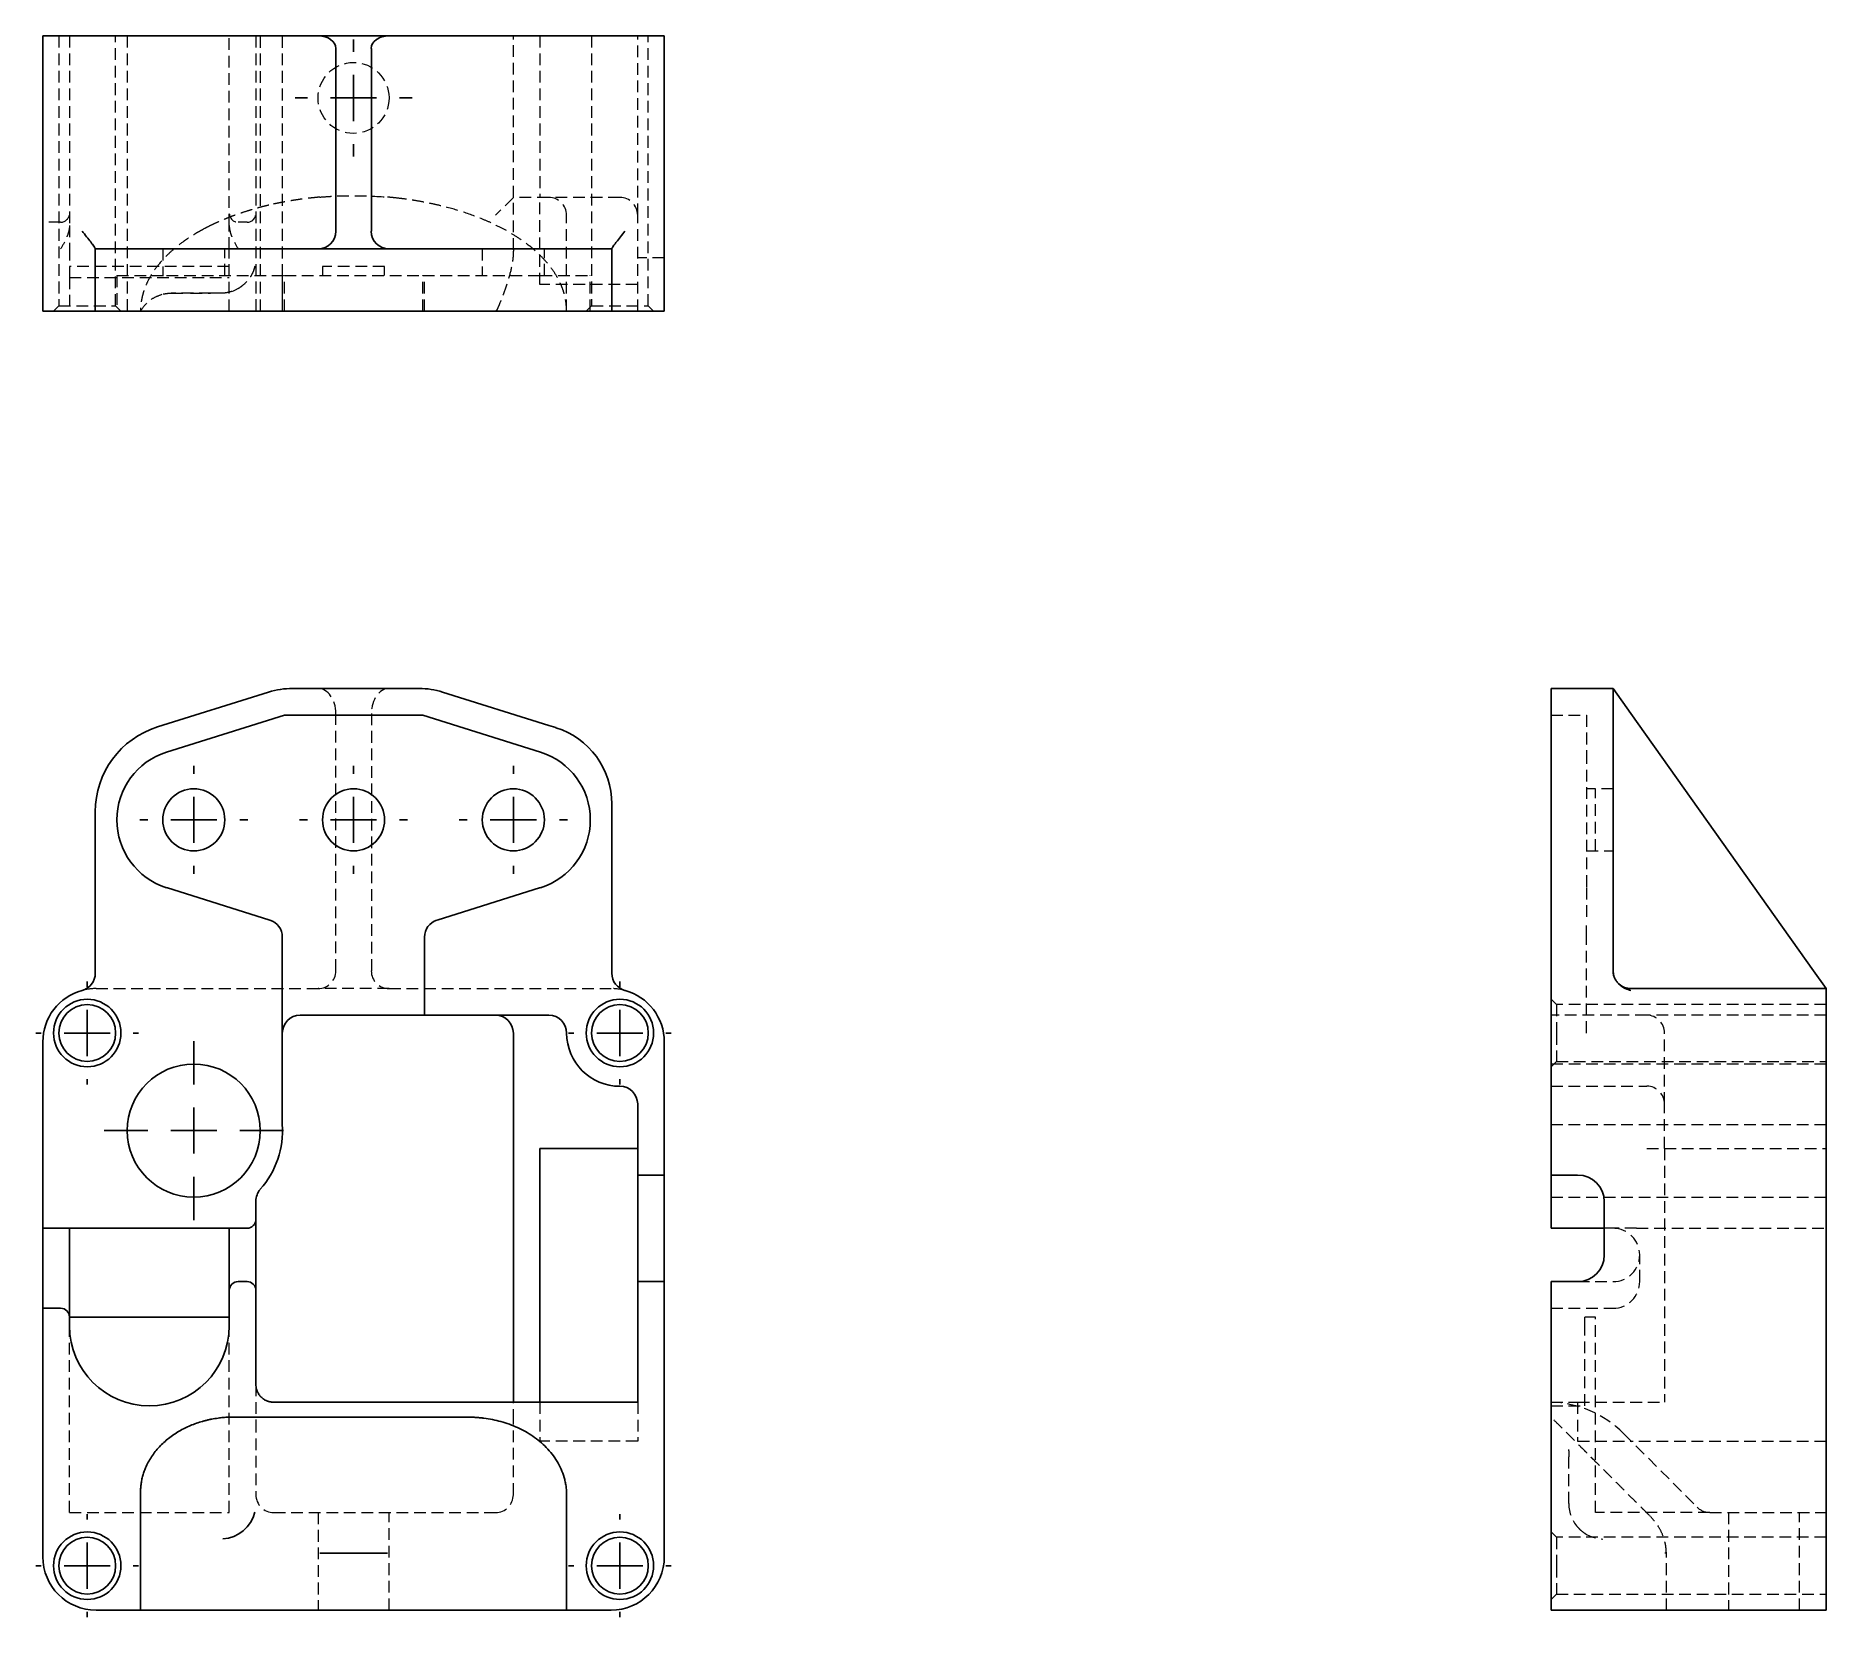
# Model space of a CAD drawing. Header units: millimetres. Extents: x 49 to 243, y 6 to 178.
import ezdxf

# ---------------------------------------------------------------- set-up
doc = ezdxf.new("R2010")
doc.units = ezdxf.units.MM
doc.linetypes.add('HIDDEN', pattern=[1.905, 1.27, -0.635])
doc.layers.add('10', color=7, linetype='Continuous')

# ---------------------------------------------------------------- blocks, each defined once
blk = doc.blocks.new('SW_CENTERMARKSYMBOL_0')
at = {"layer": '10', "color": 0}
for p, q in [((0, 5), (0, 9.72)), ((0, 0), (0, 2.5)), ((-5, 0), (-9.72, 0)), ((0, 0), (-2.5, 0)), ((0, 0), (0, -2.5)), ((0, 0), (2.5, 0)), ((5, 0), (9.72, 0)), ((0, -5), (0, -9.72))]:
    blk.add_line(p, q, dxfattribs=at)
blk = doc.blocks.new('SW_CENTERMARKSYMBOL_1')
at = {"layer": '10', "color": 0}
for p, q in [((0, 5), (0, 5.87)), ((0, 0), (0, 2.5)), ((-5, 0), (-5.87, 0)), ((0, 0), (-2.5, 0)), ((0, 0), (0, -2.5)), ((0, 0), (2.5, 0)), ((5, 0), (5.87, 0)), ((0, -5), (0, -5.87))]:
    blk.add_line(p, q, dxfattribs=at)
blk = doc.blocks.new('SW_CENTERMARKSYMBOL_2')
at = {"layer": '10', "color": 0}
for p, q in [((0, 5), (0, 5.87)), ((0, 0), (0, 2.5)), ((-5, 0), (-5.87, 0)), ((0, 0), (-2.5, 0)), ((0, 0), (0, -2.5)), ((0, 0), (2.5, 0)), ((5, 0), (5.87, 0)), ((0, -5), (0, -5.87))]:
    blk.add_line(p, q, dxfattribs=at)
blk = doc.blocks.new('SW_CENTERMARKSYMBOL_3')
at = {"layer": '10', "color": 0}
for p, q in [((0, 5), (0, 5.87)), ((0, 0), (0, 2.5)), ((-5, 0), (-5.87, 0)), ((0, 0), (-2.5, 0)), ((0, 0), (0, -2.5)), ((0, 0), (2.5, 0)), ((5, 0), (5.87, 0)), ((0, -5), (0, -5.87))]:
    blk.add_line(p, q, dxfattribs=at)
blk = doc.blocks.new('SW_CENTERMARKSYMBOL_4')
at = {"layer": '10', "color": 0}
for p, q in [((0, 5), (0, 5.58)), ((0, 0), (0, 2.5)), ((-5, 0), (-5.58, 0)), ((0, 0), (-2.5, 0)), ((0, 0), (0, -2.5)), ((0, 0), (2.5, 0)), ((5, 0), (5.58, 0)), ((0, -5), (0, -5.58))]:
    blk.add_line(p, q, dxfattribs=at)
blk = doc.blocks.new('SW_CENTERMARKSYMBOL_5')
at = {"layer": '10', "color": 0}
for p, q in [((0, 5), (0, 5.58)), ((0, 0), (0, 2.5)), ((-5, 0), (-5.58, 0)), ((0, 0), (-2.5, 0)), ((0, 0), (0, -2.5)), ((0, 0), (2.5, 0)), ((5, 0), (5.58, 0)), ((0, -5), (0, -5.58))]:
    blk.add_line(p, q, dxfattribs=at)
blk = doc.blocks.new('SW_CENTERMARKSYMBOL_6')
at = {"layer": '10', "color": 0}
for p, q in [((0, 5), (0, 5.58)), ((0, 0), (0, 2.5)), ((-5, 0), (-5.58, 0)), ((0, 0), (-2.5, 0)), ((0, 0), (0, -2.5)), ((0, 0), (2.5, 0)), ((5, 0), (5.58, 0)), ((0, -5), (0, -5.58))]:
    blk.add_line(p, q, dxfattribs=at)
blk = doc.blocks.new('SW_CENTERMARKSYMBOL_7')
at = {"layer": '10', "color": 0}
for p, q in [((0, 5), (0, 5.58)), ((0, 0), (0, 2.5)), ((-5, 0), (-5.58, 0)), ((0, 0), (-2.5, 0)), ((0, 0), (0, -2.5)), ((0, 0), (2.5, 0)), ((5, 0), (5.58, 0)), ((0, -5), (0, -5.58))]:
    blk.add_line(p, q, dxfattribs=at)
blk = doc.blocks.new('SW_CENTERMARKSYMBOL_8')
at = {"layer": '10', "color": 0}
for p, q in [((0, 5), (0, 6.35)), ((0, 0), (0, 2.5)), ((-5, 0), (-6.35, 0)), ((0, 0), (-2.5, 0)), ((0, 0), (0, -2.5)), ((0, 0), (2.5, 0)), ((5, 0), (6.35, 0)), ((0, -5), (0, -6.35))]:
    blk.add_line(p, q, dxfattribs=at)

msp = doc.modelspace()

# ---------------------------------------------------------------- linework, layer by layer
at = {"color": 7, "linetype": 'Continuous', "lineweight": 25}
for p, q in [((49.28, 177.8), (49.28, 147.94)), ((55.06, 177.8), (49.28, 177.8)), ((79.15, 177.8), (55.06, 177.8)), ((86.85, 177.8), (79.15, 177.8)), ((110.94, 177.8), (86.85, 177.8)), ((116.72, 177.8), (110.94, 177.8)), ((116.72, 177.8), (116.72, 147.94)), ((81.07, 176.43), (81.07, 156.61)), ((84.93, 176.43), (84.93, 156.61)), ((54.97, 147.94), (54.97, 154.68)), ((54.97, 154.68), (61.72, 154.68)), ((73.78, 154.68), (61.72, 154.68)), ((73.78, 154.68), (76.38, 154.68)), ((76.38, 154.68), (79.15, 154.68)), ((86.85, 154.68), (79.15, 154.68)), ((86.85, 154.68), (90.12, 154.68)), ((90.12, 154.68), (92.66, 154.68)), ((104.2, 154.68), (92.66, 154.68)), ((104.2, 154.68), (104.96, 154.68)), ((104.96, 154.68), (111.03, 154.68)), ((111.03, 154.68), (111.03, 147.94)), ((53.55, 147.94), (49.28, 147.94)), ((54.97, 147.94), (53.55, 147.94)), ((61.72, 147.94), (54.97, 147.94)), ((73.78, 147.94), (61.72, 147.94)), ((76.38, 147.94), (73.78, 147.94)), ((76.38, 147.94), (90.12, 147.94)), ((92.66, 147.94), (90.12, 147.94)), ((104.2, 147.94), (92.66, 147.94)), ((104.2, 147.94), (104.96, 147.94)), ((111.03, 147.94), (104.96, 147.94)), ((112.45, 147.94), (111.03, 147.94)), ((116.72, 147.94), (112.45, 147.94)), ((76.38, 107), (90.12, 107)), ((212.94, 107), (219.68, 107)), ((212.94, 106.61), (212.94, 107)), ((219.68, 107), (219.68, 106.61)), ((219.68, 107), (221.61, 104.29)), ((73.78, 106.6), (61.72, 102.82)), ((104.2, 102.98), (92.66, 106.61)), ((212.94, 102.98), (212.94, 106.61)), ((219.68, 102.98), (219.68, 106.61)), ((62.71, 100.1), (75.49, 104.11)), ((75.49, 104.11), (90.51, 104.11)), ((90.51, 104.11), (103.29, 100.09)), ((104.2, 102.98), (104.96, 102.75)), ((212.94, 102.98), (212.94, 102.75)), ((219.68, 102.98), (219.68, 102.75)), ((241.43, 76.37), (221.61, 104.29)), ((212.94, 94.47), (212.94, 102.75)), ((219.68, 102.75), (219.68, 94.47)), ((54.97, 76.1), (54.97, 93.63)), ((111.03, 94.47), (111.03, 76.1)), ((212.94, 94.47), (212.94, 76.1)), ((219.68, 94.47), (219.68, 76.37)), ((73.92, 81.87), (62.71, 85.39)), ((103.29, 85.39), (92.06, 81.86)), ((75.27, 80.03), (75.27, 71.55)), ((90.71, 71.55), (90.71, 80.02)), ((212.94, 74.24), (212.94, 76.1)), ((241.43, 76.37), (242.8, 74.44)), ((212.94, 68.66), (212.94, 74.24)), ((242.8, 74.44), (221.61, 74.44)), ((242.8, 68.66), (242.8, 74.44)), ((75.27, 59.7), (75.27, 71.55)), ((77.2, 71.55), (90.71, 71.55)), ((90.71, 71.55), (104.19, 71.55)), ((49.28, 68.66), (49.28, 48.43)), ((100.34, 69.62), (100.34, 29.57)), ((116.72, 54.21), (116.72, 68.66)), ((212.94, 54.21), (212.94, 68.66)), ((242.8, 12.79), (242.8, 68.66)), ((113.83, 61.92), (113.83, 54.21)), ((103.23, 57.1), (111.9, 57.1)), ((103.23, 57.1), (103.23, 29.57)), ((113.83, 57.1), (111.9, 57.1)), ((113.83, 54.21), (116.72, 54.21)), ((113.83, 51.32), (113.83, 54.21)), ((116.72, 54.21), (116.72, 51.32)), ((215.83, 54.21), (212.94, 54.21)), ((212.94, 54.21), (212.94, 52.66)), ((212.94, 51.38), (212.94, 52.66)), ((72.4, 51.38), (72.4, 49.4)), ((113.83, 45.54), (113.83, 51.32)), ((116.72, 45.54), (116.72, 51.32)), ((212.94, 51.38), (212.94, 49.4)), ((218.72, 45.54), (218.72, 51.32)), ((72.4, 49.4), (72.4, 41.69)), ((212.94, 48.43), (212.94, 49.4)), ((49.28, 48.43), (71.44, 48.43)), ((49.28, 45.54), (49.28, 48.43)), ((52.17, 48.43), (52.17, 45.54)), ((69.51, 41.69), (69.51, 48.43)), ((218.72, 48.43), (212.94, 48.43)), ((49.28, 45.54), (49.28, 42.65)), ((52.17, 45.54), (52.17, 42.65)), ((113.83, 42.65), (113.83, 45.54)), ((116.72, 45.54), (116.72, 42.65)), ((49.28, 39.76), (49.28, 42.65)), ((52.17, 42.65), (52.17, 38.8)), ((69.51, 41.69), (69.51, 37.84)), ((70.48, 42.65), (71.44, 42.65)), ((72.4, 41.69), (72.4, 31.49)), ((113.83, 42.65), (113.83, 29.57)), ((116.72, 42.65), (113.83, 42.65)), ((116.72, 12.79), (116.72, 42.65)), ((212.94, 12.79), (212.94, 42.65)), ((215.83, 42.65), (212.94, 42.65)), ((49.28, 39.76), (49.28, 12.79)), ((49.28, 39.76), (51.21, 39.76)), ((52.17, 38.8), (52.17, 37.84)), ((52.17, 38.8), (69.51, 38.8)), ((74.33, 29.57), (98.41, 29.57)), ((98.41, 29.57), (113.83, 29.57)), ((70.01, 27.96), (95.24, 27.96)), ((59.88, 18.57), (59.88, 19.78)), ((106.12, 7.01), (106.12, 19.51)), ((59.88, 13.47), (59.88, 18.57)), ((59.88, 7.01), (59.88, 13.47)), ((212.94, 7.01), (212.94, 12.79)), ((242.8, 7.01), (242.8, 12.79)), ((55.06, 7.01), (59.88, 7.01)), ((106.12, 7.01), (110.94, 7.01)), ((242.8, 7.01), (212.94, 7.01))]:
    msp.add_line(p, q, dxfattribs=at)
at = {"color": 7, "linetype": 'HIDDEN', "lineweight": 18}
for p, q in [((51.02, 177.8), (51.02, 148.52)), ((52.17, 177.8), (52.17, 157.23)), ((57.18, 148.52), (57.18, 177.8)), ((58.44, 177.8), (58.44, 147.94)), ((69.51, 157.23), (69.51, 177.8)), ((72.4, 177.8), (72.4, 147.94)), ((72.89, 147.94), (72.89, 177.8)), ((75.27, 177.8), (75.27, 151.79)), ((75.29, 147.94), (75.29, 177.8)), ((100.34, 160.27), (100.34, 177.8)), ((103.23, 177.8), (103.23, 160.27)), ((108.82, 177.8), (108.82, 148.52)), ((113.83, 158.34), (113.83, 177.8)), ((114.98, 148.52), (114.98, 177.8)), ((100.34, 160.27), (98.41, 158.34)), ((104.19, 160.27), (100.34, 160.27)), ((100.34, 154.59), (100.34, 160.27)), ((103.23, 150.83), (103.23, 160.27)), ((111.9, 160.27), (104.19, 160.27)), ((51.21, 157.57), (49.28, 157.57)), ((71.44, 157.57), (70.48, 157.57)), ((106.12, 147.94), (106.12, 158.34)), ((113.83, 147.94), (113.83, 158.34)), ((52.17, 157.23), (52.17, 154.68)), ((69.51, 154.68), (69.51, 157.23)), ((52.17, 154.68), (52.17, 152.76)), ((62.29, 154.68), (62.29, 151.79)), ((69.04, 151.79), (69.04, 154.68)), ((69.51, 147.94), (69.51, 154.68)), ((96.97, 154.68), (96.97, 151.79)), ((103.71, 151.79), (103.71, 154.68)), ((116.72, 153.72), (113.83, 153.72)), ((52.17, 152.76), (52.17, 151.6)), ((69.51, 152.76), (52.17, 152.76)), ((52.17, 151.6), (52.17, 147.94)), ((52.17, 151.6), (69.51, 151.6)), ((57.31, 151.79), (62.71, 151.79)), ((57.31, 151.79), (57.31, 147.94)), ((62.71, 151.79), (75.49, 151.79)), ((75.27, 151.79), (75.27, 147.94)), ((75.49, 151.79), (90.51, 151.79)), ((75.49, 147.94), (75.49, 151.79)), ((86.37, 152.76), (79.63, 152.76)), ((79.63, 152.76), (79.63, 151.79)), ((86.37, 151.79), (86.37, 152.76)), ((90.51, 147.94), (90.51, 151.79)), ((90.51, 151.79), (103.29, 151.79)), ((90.71, 147.94), (90.71, 151.79)), ((103.29, 151.79), (108.69, 151.79)), ((108.69, 147.94), (108.69, 151.79)), ((63.22, 149.87), (63.02, 149.84)), ((63.22, 149.87), (65.14, 149.87)), ((65.31, 149.87), (67.47, 149.87)), ((113.83, 150.83), (103.23, 150.83)), ((51.02, 148.52), (50.44, 147.94)), ((51.02, 148.52), (57.18, 148.52)), ((57.76, 147.94), (57.18, 148.52)), ((108.82, 148.52), (108.24, 147.94)), ((108.82, 148.52), (114.98, 148.52)), ((115.56, 147.94), (114.98, 148.52)), ((81.07, 76.37), (81.07, 104.29)), ((84.93, 104.29), (84.93, 76.37)), ((212.94, 104.11), (216.79, 104.11)), ((216.79, 104.11), (216.79, 100.09)), ((216.79, 100.09), (216.79, 85.39)), ((219.68, 96.12), (216.79, 96.12)), ((219.68, 96.11), (216.79, 96.11)), ((217.76, 96.11), (216.79, 96.11)), ((217.76, 89.37), (217.76, 96.11)), ((216.79, 89.37), (217.76, 89.37)), ((216.79, 89.37), (219.68, 89.37)), ((216.79, 89.37), (219.68, 89.37)), ((216.79, 85.39), (216.79, 81.86)), ((216.79, 80.02), (216.79, 81.86)), ((216.79, 71.55), (216.79, 80.02)), ((55.06, 74.44), (79.15, 74.44)), ((86.85, 74.44), (79.15, 74.44)), ((86.85, 74.44), (110.94, 74.44)), ((213.52, 72.71), (212.94, 73.28)), ((213.52, 72.71), (213.52, 69.62)), ((242.8, 72.71), (213.52, 72.71)), ((223.34, 71.55), (212.94, 71.55)), ((216.79, 69.62), (216.79, 71.55)), ((242.8, 71.55), (223.34, 71.55)), ((213.52, 69.62), (213.52, 66.54)), ((225.27, 61.92), (225.27, 69.62)), ((212.94, 65.96), (213.52, 66.54)), ((242.8, 66.25), (212.94, 66.25)), ((213.52, 66.54), (242.8, 66.54)), ((212.94, 63.84), (223.34, 63.84)), ((225.27, 57.1), (225.27, 61.92)), ((212.94, 59.7), (242.8, 59.7)), ((223.34, 57.1), (242.8, 57.1)), ((225.27, 57.1), (225.27, 29.57)), ((212.94, 51.8), (242.8, 51.8)), ((219.68, 48.43), (218.72, 48.43)), ((222.23, 48.43), (242.8, 48.43)), ((222.57, 42.65), (222.57, 45.54)), ((215.83, 42.65), (219.68, 42.65)), ((212.94, 39.76), (219.68, 39.76)), ((52.17, 17.61), (52.17, 37.84)), ((69.51, 17.61), (69.51, 37.84)), ((217.76, 38.8), (216.6, 38.8)), ((216.6, 37.84), (216.6, 38.8)), ((216.6, 29.17), (216.6, 37.84)), ((217.76, 17.61), (217.76, 38.8)), ((72.4, 31.49), (72.4, 27.55)), ((100.34, 27.55), (100.34, 29.57)), ((103.23, 29.57), (103.23, 25.33)), ((113.83, 29.57), (113.83, 25.33)), ((212.94, 29.57), (215.83, 29.57)), ((212.94, 29.17), (216.6, 29.17)), ((215.83, 29.57), (215.83, 25.33)), ((215.83, 29.57), (225.27, 29.57)), ((72.4, 27.55), (72.4, 19.53)), ((100.34, 19.53), (100.34, 27.55)), ((113.83, 25.33), (103.23, 25.33)), ((215.83, 25.33), (221.67, 25.33)), ((220.81, 26.18), (228.82, 18.17)), ((242.8, 25.31), (221.67, 25.31)), ((214.87, 18.57), (214.87, 24.43)), ((52.17, 17.61), (69.51, 17.61)), ((74.33, 17.61), (98.41, 17.61)), ((79.15, 17.61), (79.15, 7.01)), ((86.85, 7.01), (86.85, 17.61)), ((230.18, 17.61), (217.76, 17.61)), ((230.18, 17.61), (242.8, 17.61)), ((232.21, 17.61), (232.21, 7.01)), ((239.91, 7.01), (239.91, 17.61)), ((223.7, 17.2), (223.63, 17.26)), ((213.52, 14.91), (212.94, 15.49)), ((213.52, 14.91), (213.52, 11.83)), ((242.8, 14.91), (213.52, 14.91)), ((213.52, 11.83), (213.52, 8.74)), ((225.46, 7.01), (225.46, 13.18)), ((212.94, 8.17), (213.52, 8.74)), ((213.52, 8.74), (242.8, 8.74))]:
    msp.add_line(p, q, dxfattribs=at)
at = {"color": 7, "linetype": 'HIDDEN', "lineweight": 18, "flags": 128}
for points in [[(72.29, 152.8), (72.09, 152.19), (71.8, 151.65)], [(219.68, 76.37), (219.72, 75.99), (219.81, 75.67)]]:
    msp.add_lwpolyline(points, dxfattribs=at)
at = {"color": 7, "linetype": 'HIDDEN', "lineweight": 18}
msp.add_circle((83, 171.06), 3.85, dxfattribs=at)
at = {"color": 7, "linetype": 'Continuous', "lineweight": 25}
for centre, radius in [((65.66, 92.74), 3.37), ((83, 92.74), 3.37), ((100.34, 92.74), 3.37), ((54.1, 69.62), 3.66), ((54.1, 69.62), 3.08), ((111.9, 69.62), 3.66), ((111.9, 69.62), 3.08), ((65.66, 59.03), 7.22), ((54.1, 11.83), 3.66), ((54.1, 11.83), 3.08), ((111.9, 11.83), 3.66), ((111.9, 11.83), 3.08)]:
    msp.add_circle(centre, radius, dxfattribs=at)
at = {"color": 7, "linetype": 'HIDDEN', "lineweight": 18}
for centre, radius, start, end in [((104.19, 158.34), 1.93, 0, 90), ((111.9, 158.34), 1.93, 0, 90), ((51.21, 158.54), 0.963, 270, 0), ((70.48, 158.54), 0.963, 180, 270), ((71.44, 158.54), 0.963, 270, 0), ((68.55, 153.72), 3.85, 290.592, 308.5156), ((79.15, 76.37), 1.93, 270, 0), ((86.85, 76.37), 1.93, 180, 270), ((55.06, 68.66), 5.78, 90, 105.2185), ((110.94, 68.66), 5.78, 74.7815, 90), ((223.34, 69.62), 1.93, 0, 90), ((223.34, 61.92), 1.93, 0, 90), ((219.68, 45.54), 2.89, 270, 90), ((219.68, 42.65), 2.89, 270, 0), ((212.63, 18.01), 11.56, 45, 88.4819), ((74.33, 19.53), 1.93, 180, 270), ((98.41, 19.53), 1.93, 270, 0), ((218.72, 18.57), 3.85, 180, 267.9261), ((230.18, 19.53), 1.93, 225, 270)]:
    msp.add_arc(centre, radius, start, end, dxfattribs=at)
at = {"color": 7, "linetype": 'Continuous', "lineweight": 25}
for centre, radius, start, end in [((79.15, 156.61), 1.93, 270, 0), ((86.85, 156.61), 1.93, 180, 270), ((76.38, 98.33), 8.67, 90, 107.4185), ((90.12, 98.52), 8.48, 72.5598, 90), ((64.6, 93.63), 9.63, 107.4185, 180), ((102.36, 94.47), 8.67, 0, 72.5592), ((65.02, 92.74), 7.71, 107.4185, 252.5543), ((100.98, 92.74), 7.71, 287.4393, 72.5596), ((73.34, 80.03), 1.93, 0, 72.5543), ((92.63, 80.02), 1.93, 107.4393, 180), ((53.04, 76.1), 1.93, 285.2185, 0), ((112.96, 76.1), 1.93, 180, 254.7815), ((55.06, 68.66), 5.78, 105.2185, 180), ((110.94, 68.66), 5.78, 0, 74.7815), ((221.61, 76.37), 1.93, 228.334, 270), ((77.2, 69.62), 1.93, 90, 180), ((98.41, 69.62), 1.93, 0, 90), ((104.19, 69.62), 1.93, 0, 90), ((111.9, 69.62), 5.78, 180, 270), ((111.9, 61.92), 1.93, 0, 90), ((65.66, 59.03), 9.63, 318.5904, 3.9992), ((74.33, 51.38), 1.93, 138.5904, 180), ((215.83, 51.32), 2.89, 0, 90), ((71.44, 49.4), 0.963, 270, 0), ((215.83, 45.54), 2.89, 270, 0), ((70.48, 41.69), 0.963, 90, 180), ((71.44, 41.69), 0.963, 0, 90), ((51.21, 38.8), 0.963, 0, 90), ((60.84, 37.84), 8.67, 180, 0), ((68.55, 18.57), 3.85, 274.02, 346.1599), ((55.06, 12.79), 5.78, 180, 270), ((110.94, 12.79), 5.78, 270, 0)]:
    msp.add_arc(centre, radius, start, end, dxfattribs=at)
for centre, start_param, end_param in [((79.15, 176.43), 0, 1.570796), ((86.85, 176.43), 1.570796, 3.141593)]:
    msp.add_ellipse(centre, major_axis=(1.93, 0), ratio=0.710059, start_param=start_param, end_param=end_param, dxfattribs=at)
at = {"color": 7, "linetype": 'HIDDEN', "lineweight": 18}
for centre, start_param, end_param in [((79.15, 104.29), 4.712389, 6.283185), ((86.85, 104.29), 0, 1.570796)]:
    msp.add_ellipse(centre, major_axis=(0, 2.71), ratio=0.710059, start_param=start_param, end_param=end_param, dxfattribs=at)
for points, knots in [([(73.81, 159.43), (73.76, 159.42), (73.65, 159.39), (73.47, 159.35), (73.29, 159.3), (73.1, 159.26), (72.91, 159.21), (72.71, 159.15), (72.34, 159.05), (71.75, 158.88), (71.04, 158.66), (70.38, 158.43), (69.8, 158.22), (69.21, 157.99), (68.61, 157.74), (67.99, 157.47), (67.58, 157.27), (67.38, 157.17)], [0, 0, 0, 0, 0.033741, 0.067491, 0.101281, 0.135142, 0.169103, 0.203193, 0.237439, 0.359506, 0.483202, 0.566107, 0.650114, 0.735395, 0.82208, 0.910263, 1, 1, 1, 1]), ([(79.33, 160.3), (79.15, 160.29), (78.78, 160.25), (78.22, 160.19), (77.67, 160.13), (77.11, 160.05), (76.56, 159.97), (76.01, 159.88), (75.45, 159.78), (74.91, 159.67), (74.36, 159.56), (74, 159.47), (73.81, 159.43)], [0, 0, 0, 0, 0.0989249, 0.1981809, 0.297735, 0.3975529, 0.4975998, 0.5978399, 0.6982369, 0.7987542, 0.8993543, 1, 1, 1, 1]), ([(79.33, 160.3), (79.64, 160.33), (79.94, 160.35), (80.56, 160.39), (80.87, 160.41), (81.8, 160.45), (82.41, 160.46), (84.25, 160.46), (85.46, 160.41), (86.67, 160.3)], [0.011536251, 0.011536251, 0.011536251, 0.011536251, 0.011944925, 0.011944925, 0.012353599, 0.012353599, 0.013170946, 0.013170946, 0.014805641, 0.014805641, 0.014805641, 0.014805641]), ([(87.62, 160.21), (87.46, 160.23), (87.15, 160.26), (86.83, 160.29), (86.67, 160.3)], [0, 0, 0, 0, 0.4998424, 1, 1, 1, 1]), ([(106.12, 147.94), (106.12, 148.03), (106.12, 148.19), (106.1, 148.43), (106.08, 148.65), (106.06, 148.86), (106.03, 149.04), (106, 149.21), (105.95, 149.48), (105.85, 149.86), (105.68, 150.4), (105.43, 150.99), (105.07, 151.69), (104.59, 152.45), (103.9, 153.32), (102.96, 154.3), (101.82, 155.24), (100.6, 156.08), (99.45, 156.75), (98.3, 157.34), (96.76, 158.03), (94.83, 158.73), (92.91, 159.27), (91.48, 159.59), (90.52, 159.79), (89.56, 159.95), (88.59, 160.1), (87.94, 160.17), (87.62, 160.21)], [0, 0, 0, 0, 0.0104855, 0.0202318, 0.0292445, 0.0375256, 0.0450749, 0.0518899, 0.057967, 0.0790049, 0.0992716, 0.128207, 0.1579017, 0.1976588, 0.2419089, 0.298725, 0.3737256, 0.4323155, 0.4886176, 0.545305, 0.5968068, 0.7014629, 0.8015238, 0.8415124, 0.8814013, 0.9211428, 0.9606905, 1, 1, 1, 1]), ([(52.17, 157.23), (52.17, 157), (52.14, 156.77), (52.02, 156.33), (51.94, 156.11), (51.67, 155.48), (51.44, 155.08), (51.21, 154.68)], [0, 0, 0, 0, 0.25, 0.25, 0.5, 0.5, 1, 1, 1, 1]), ([(66.73, 156.84), (66.6, 156.76), (66.33, 156.62), (65.95, 156.4), (65.58, 156.17), (65.22, 155.95), (64.88, 155.72), (64.27, 155.29), (63.44, 154.64), (62.4, 153.66), (61.44, 152.52), (60.75, 151.4), (60.32, 150.41), (60.11, 149.72), (59.99, 149.16), (59.92, 148.72), (59.89, 148.32), (59.88, 148.06), (59.88, 147.94)], [0, 0, 0, 0, 0.037255, 0.073647, 0.109189, 0.143897, 0.177786, 0.210875, 0.327604, 0.439259, 0.56876, 0.702016, 0.776182, 0.848849, 0.890713, 0.929764, 0.966154, 1, 1, 1, 1]), ([(69.51, 157.23), (69.51, 157), (69.55, 156.77), (69.66, 156.33), (69.74, 156.11), (70.02, 155.48), (70.25, 155.08), (70.48, 154.68)], [0, 0, 0, 0, 0.25, 0.25, 0.5, 0.5, 1, 1, 1, 1]), ([(100.34, 154.59), (100.34, 154), (100.27, 153.42), (100.05, 152.28), (99.91, 151.72), (99.56, 150.6), (99.36, 150.05), (99.05, 149.24), (98.94, 148.96), (98.77, 148.56), (98.71, 148.43), (98.62, 148.23), (98.59, 148.16), (98.54, 148.06), (98.52, 148.03), (98.49, 147.99), (98.48, 147.97), (98.45, 147.95), (98.43, 147.94), (98.41, 147.94)], [0, 0, 0, 0, 0.25, 0.25, 0.5, 0.5, 0.75, 0.75, 0.875, 0.875, 0.9375, 0.9375, 0.96875, 0.96875, 0.984375, 0.984375, 0.992187, 0.992187, 1, 1, 1, 1]), ([(72.29, 152.8), (72.28, 152.74), (72.25, 152.64), (72.2, 152.48), (72.15, 152.33), (72.07, 152.14), (71.96, 151.91), (71.74, 151.55), (71.43, 151.14), (70.97, 150.7), (70.52, 150.39), (70.12, 150.2), (69.83, 150.08), (69.52, 149.99), (69.24, 149.92), (68.99, 149.89), (68.78, 149.87), (68.63, 149.87), (68.56, 149.87)], [0, 0, 0, 0, 0.045655, 0.089111, 0.130369, 0.16943, 0.253005, 0.32976, 0.477867, 0.611399, 0.728977, 0.782125, 0.830889, 0.876723, 0.919427, 0.946865, 0.973621, 1, 1, 1, 1]), ([(62.18, 149.72), (61.88, 149.61), (61.26, 149.39), (60.45, 148.77), (60.07, 148.22), (59.88, 147.94)], [0, 0, 0, 0, 0.324677, 0.662338, 1, 1, 1, 1]), ([(63.59, 149.87), (63.31, 149.86), (62.73, 149.84), (62.37, 149.77), (62.18, 149.72)], [0, 0, 0, 0, 0.475273, 1, 1, 1, 1]), ([(67.52, 149.87), (66.98, 149.87), (66.47, 149.87), (65.74, 149.87), (65.5, 149.87), (65.04, 149.87), (64.83, 149.87), (64.42, 149.87), (64.23, 149.87), (63.89, 149.87), (63.74, 149.87), (63.55, 149.87), (63.5, 149.87), (63.4, 149.87), (63.35, 149.87), (63.25, 149.87), (63.22, 149.87), (63.22, 149.87)], [0, 0, 0, 0, 0.25, 0.25, 0.375, 0.375, 0.5, 0.5, 0.625, 0.625, 0.75, 0.75, 0.8125, 0.8125, 0.875, 0.875, 1, 1, 1, 1]), ([(222.23, 48.43), (222, 48.43), (221.77, 48.43), (221.33, 48.43), (221.11, 48.43), (220.48, 48.43), (220.08, 48.43), (219.68, 48.43)], [0, 0, 0, 0, 0.25, 0.25, 0.5, 0.5, 1, 1, 1, 1]), ([(223.58, 17.32), (223.48, 17.41), (223.35, 17.55), (223.07, 17.83), (222.96, 17.93), (222.73, 18.17), (222.6, 18.3), (222.17, 18.73), (221.83, 19.06), (221.24, 19.65), (221.03, 19.87), (220.57, 20.32), (220.33, 20.57), (219.81, 21.08), (219.54, 21.36), (219.1, 21.8), (218.94, 21.95), (218.63, 22.27), (218.47, 22.43), (218.14, 22.76), (217.96, 22.93), (217.69, 23.2), (217.6, 23.29), (217.42, 23.48), (217.32, 23.57), (217.13, 23.76), (217.04, 23.86), (216.85, 24.05), (216.75, 24.14), (216.48, 24.41), (216.3, 24.59), (215.79, 25.1), (215.48, 25.42), (214.88, 26.02), (214.6, 26.3), (214.07, 26.83), (213.82, 27.08), (213.35, 27.54), (213.14, 27.75), (212.94, 27.96)], [0, 0, 0, 0, 0.125, 0.125, 0.1875, 0.1875, 0.25, 0.25, 0.375, 0.375, 0.4375, 0.4375, 0.5, 0.5, 0.5625, 0.5625, 0.59375, 0.59375, 0.625, 0.625, 0.65625, 0.65625, 0.671875, 0.671875, 0.6875, 0.6875, 0.703125, 0.703125, 0.71875, 0.71875, 0.75, 0.75, 0.8125, 0.8125, 0.875, 0.875, 0.9375, 0.9375, 1, 1, 1, 1]), ([(214.87, 24.28), (214.87, 24.16), (214.87, 24), (214.87, 23.72), (214.87, 23.64)], [0, 0, 0, 0, 0.747761, 1, 1, 1, 1]), ([(215.83, 16.02), (215.95, 15.89), (216.2, 15.63), (216.44, 15.46), (216.57, 15.38)], [0, 0, 0, 0, 0.497832, 1, 1, 1, 1]), ([(225.46, 13.18), (225.45, 13.4), (225.42, 13.84), (225.26, 14.66), (224.91, 15.59), (224.34, 16.5), (223.93, 16.95), (223.72, 17.17)], [0, 0, 0, 0, 0.135506, 0.265402, 0.513049, 0.754431, 1, 1, 1, 1]), ([(225.46, 13.18), (225.46, 13.18), (225.46, 13.18), (225.46, 13.18), (225.41, 13.18), (225.3, 13.18)], [0.013161041, 0.013161041, 0.013161041, 0.013161041, 0.013170946, 0.013170946, 0.014805641, 0.014805641, 0.014805641, 0.014805641])]:
    msp.add_open_spline(points, degree=3, knots=knots, dxfattribs=at)
at = {"color": 7, "linetype": 'Continuous', "lineweight": 25}
for points, knots in [([(54.97, 154.7), (54.97, 154.72), (54.95, 154.75), (54.9, 154.84), (54.87, 154.9), (54.78, 155.03), (54.72, 155.11), (54.6, 155.27), (54.54, 155.35), (54.34, 155.62), (54.19, 155.81), (53.88, 156.2), (53.72, 156.41), (53.55, 156.61)], [0, 0, 0, 0, 0.125, 0.125, 0.25, 0.25, 0.375, 0.375, 0.5, 0.5, 0.75, 0.75, 1, 1, 1, 1]), ([(111.03, 154.7), (111.03, 154.72), (111.05, 154.75), (111.1, 154.84), (111.13, 154.9), (111.22, 155.03), (111.28, 155.11), (111.4, 155.27), (111.46, 155.35), (111.66, 155.62), (111.81, 155.81), (112.12, 156.2), (112.28, 156.41), (112.45, 156.61)], [0, 0, 0, 0, 0.125, 0.125, 0.25, 0.25, 0.375, 0.375, 0.5, 0.5, 0.75, 0.75, 1, 1, 1, 1]), ([(219.7, 76.1), (219.72, 75.96), (219.75, 75.83), (219.84, 75.58), (219.9, 75.47), (220.03, 75.25), (220.11, 75.15), (220.27, 74.97), (220.35, 74.88), (220.62, 74.66), (220.81, 74.54), (221.2, 74.35), (221.41, 74.28), (221.61, 74.24)], [0, 0, 0, 0, 0.125, 0.125, 0.25, 0.25, 0.375, 0.375, 0.5, 0.5, 0.75, 0.75, 1, 1, 1, 1]), ([(74.33, 29.57), (74.29, 29.57), (74.2, 29.57), (74.08, 29.58), (73.95, 29.6), (73.83, 29.63), (73.71, 29.67), (73.51, 29.74), (73.25, 29.88), (72.96, 30.12), (72.72, 30.41), (72.56, 30.71), (72.46, 30.99), (72.41, 31.24), (72.41, 31.41), (72.4, 31.49)], [0, 0, 0, 0, 0.041952, 0.083563, 0.125013, 0.166483, 0.208154, 0.250205, 0.374841, 0.499835, 0.624416, 0.749354, 0.833069, 0.916129, 1, 1, 1, 1]), ([(59.88, 19.78), (59.88, 19.86), (59.88, 20.03), (59.9, 20.28), (59.92, 20.52), (59.95, 20.77), (59.99, 21.01), (60.04, 21.26), (60.1, 21.5), (60.17, 21.74), (60.25, 21.98), (60.34, 22.22), (60.57, 22.79), (61.05, 23.68), (61.9, 24.75), (62.92, 25.68), (63.87, 26.32), (64.68, 26.75), (65.3, 27.04), (65.94, 27.29), (66.39, 27.42), (66.61, 27.49)], [0, 0, 0, 0, 0.022667, 0.045256, 0.0678, 0.090329, 0.112875, 0.135469, 0.158141, 0.180922, 0.203842, 0.226932, 0.250219, 0.373331, 0.500124, 0.623157, 0.750037, 0.811429, 0.87339, 0.936168, 1, 1, 1, 1]), ([(66.61, 27.49), (66.72, 27.52), (66.94, 27.58), (67.27, 27.66), (67.61, 27.73), (67.95, 27.79), (68.37, 27.85), (68.86, 27.91), (69.44, 27.95), (69.82, 27.95), (70.01, 27.96)], [0, 0, 0, 0, 0.098917, 0.198129, 0.297715, 0.397754, 0.498321, 0.665622, 0.832733, 1, 1, 1, 1]), ([(95.24, 27.96), (95.37, 27.95), (95.62, 27.95), (96, 27.94), (96.38, 27.91), (96.76, 27.88), (97.33, 27.81), (98.08, 27.69), (99.01, 27.47), (99.91, 27.18), (101.09, 26.71), (102.49, 25.93), (103.72, 24.91), (104.56, 23.94), (105.1, 23.15), (105.54, 22.31), (105.81, 21.56), (105.97, 20.94), (106.06, 20.47), (106.11, 19.99), (106.12, 19.67), (106.12, 19.51)], [0, 0, 0, 0, 0.025109, 0.050123, 0.075059, 0.099934, 0.124764, 0.187267, 0.248872, 0.312115, 0.374193, 0.498755, 0.624048, 0.687322, 0.749315, 0.812136, 0.873879, 0.905675, 0.937188, 0.968577, 1, 1, 1, 1]), ([(79.33, 13.18), (79.64, 13.18), (79.94, 13.18), (80.56, 13.18), (80.87, 13.18), (81.8, 13.18), (82.41, 13.18), (84.25, 13.18), (85.46, 13.18), (86.67, 13.18)], [0.011536251, 0.011536251, 0.011536251, 0.011536251, 0.011944925, 0.011944925, 0.012353599, 0.012353599, 0.013170946, 0.013170946, 0.014805641, 0.014805641, 0.014805641, 0.014805641]), ([(59.88, 7.01), (59.88, 7.01), (62.85, 7.01), (73.16, 7.01), (79.98, 7.01), (86.67, 7.01)], [0, 0, 0, 0, 0.5, 0.5, 1, 1, 1, 1]), ([(87.62, 7.01), (92.84, 7.01), (97.54, 7.01), (104.28, 7.01), (106.12, 7.01), (106.12, 7.01)], [0, 0, 0, 0, 0.5, 0.5, 1, 1, 1, 1])]:
    msp.add_open_spline(points, degree=3, knots=knots, dxfattribs=at)
at = {"color": 7, "linetype": 'HIDDEN', "lineweight": 18}
for points in [[(67.38, 157.17), (67.16, 157.06), (66.94, 156.95), (66.73, 156.84)], [(68.55, 149.87), (68.2, 149.87), (67.86, 149.87), (67.52, 149.87)], [(68.56, 149.87), (68.56, 149.87), (68.55, 149.87), (68.55, 149.87)]]:
    msp.add_open_spline(points, degree=3, dxfattribs=at)
at = {"color": 7, "linetype": 'Continuous', "lineweight": 25}
for points in [[(219.7, 76.1), (219.69, 76.19), (219.68, 76.28), (219.68, 76.37)], [(86.67, 7.01), (86.99, 7.01), (87.31, 7.01), (87.62, 7.01)]]:
    msp.add_open_spline(points, degree=3, dxfattribs=at)

# ---------------------------------------------------------------- block references
at = {"layer": '10'}
for name, p in [('SW_CENTERMARKSYMBOL_8', (83, 171.06)), ('SW_CENTERMARKSYMBOL_1', (65.66, 92.74)), ('SW_CENTERMARKSYMBOL_3', (83, 92.74)), ('SW_CENTERMARKSYMBOL_2', (100.34, 92.74)), ('SW_CENTERMARKSYMBOL_6', (54.1, 69.62)), ('SW_CENTERMARKSYMBOL_5', (111.9, 69.62)), ('SW_CENTERMARKSYMBOL_0', (65.66, 59.03)), ('SW_CENTERMARKSYMBOL_7', (54.1, 11.83)), ('SW_CENTERMARKSYMBOL_4', (111.9, 11.83))]:
    msp.add_blockref(name, p, dxfattribs=at)

doc.saveas('drawing.dxf')
